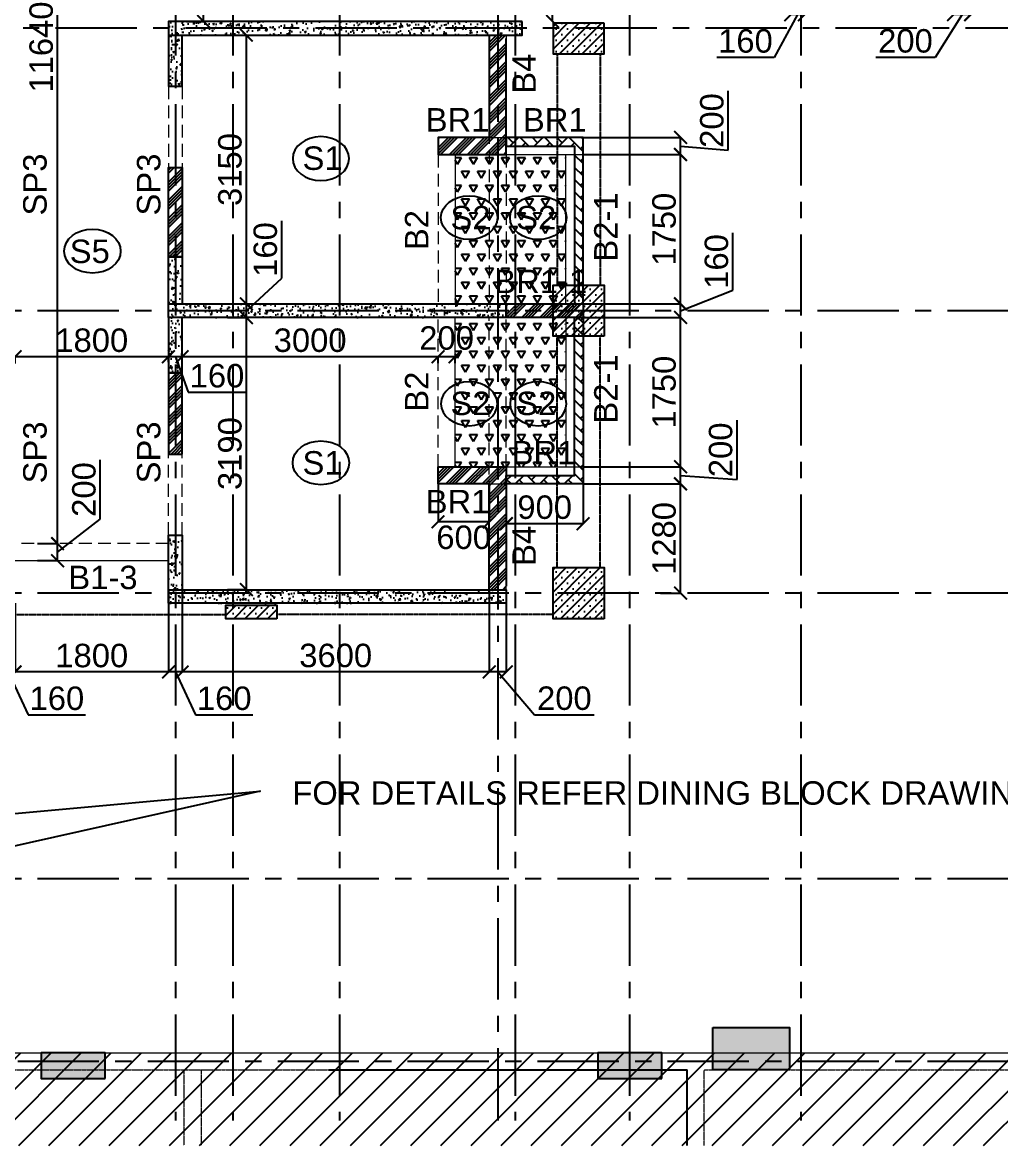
# Model space of a CAD drawing. Header units: inches. Extents: x -1898 to 127651, y -195120 to -109120.
# Drawn here: x 55273 to 66741, y -143846 to -130682 of the extents above; entities that cross this region are included whole.
import ezdxf

# ---------------------------------------------------------------- set-up
doc = ezdxf.new("R2010")
doc.units = ezdxf.units.IN
doc.header["$MEASUREMENT"] = 0
for name, pattern in [('CENTER', [50.8, 31.75, -6.35, 6.35, -6.35]), ('DASHED2', [9.525, 6.35, -3.175]), ('Hidden', [3, 2, -1])]:
    doc.linetypes.add(name, pattern=pattern)
for name, color, linetype in [('1', 8, 'Continuous'), ('160 R.C. WALL HAT', 8, 'Continuous'), ('160 R.C.WALL', 6, 'Continuous'), ('AR-Column', 40, 'Continuous'), ('AR-Hidden', 251, 'DASHED2'), ('BAL. PARAPET WALL', 4, 'Continuous'), ('BEAM', 3, 'Continuous'), ('BEAM TEXT', 4, 'Continuous'), ('DIM', 251, 'Continuous'), ('GRID', 8, 'CENTER'), ('JKEC COL', 6, 'Continuous'), ('JKEC COL HAT', 2, 'Continuous'), ('NON S.WALL HATCH', 8, 'Continuous'), ('NON STRUC R.C.WALL', 6, 'Continuous'), ('NON.STRUC.R.C.WALLS', 1, 'Continuous'), ('PARAPET WALL', 4, 'Continuous'), ('SPANRAL BEAM', 3, 'Continuous'), ('SUNKEN', 8, 'Continuous'), ('TEXT-1', 3, 'Continuous')]:
    doc.layers.add(name, color=color, linetype=linetype)
for name, color, linetype, lineweight in [('BEAMS', 3, 'Continuous', 0), ('SLAB CIR', 1, 'Continuous', 25), ('SLAB TXT', 3, 'Continuous', 0)]:
    doc.layers.add(name, color=color, linetype=linetype, lineweight=lineweight)
doc.styles.add('T200', font='sanss___.ttf', dxfattribs={"height": 275})
doc.styles.add('T300', font='sanss___.ttf', dxfattribs={"height": 350})
doc.dimstyles.new('T 200', dxfattribs={"dimtxt": 275, "dimasz": 150, "dimexe": 1, "dimexo": 0, "dimgap": 50, "dimtad": 1, "dimdec": 0, "dimrnd": 5, "dimdsep": 46, "dimtxsty": 'T200', "dimblk": 'ARCHTICK', "dimcen": 2.5, "dimdle": 1, "dimclrd": 5, "dimclre": 253, "dimclrt": 1, "dimadec": 0, "dimazin": 0, "dimtfac": 1, "dimtdec": 0, "dimtmove": 2, "dimatfit": 3, "dimfxl": 0, "dimarcsym": 0})
pattern_1 = [(45, (2346260.05, -240371.21), (-106.066017, 106.066017), []), (45, (2346295.4, -240371.21), (-106.066017, 106.066017), []), (45, (2346330.76, -240371.21), (-106.066017, 106.066017), []), (45, (2346366.12, -240371.21), (-106.066017, 106.066017), [])]
pattern_2 = [(60, (2301842.9, -345548.81), (-93.75, 162.379763), [93.75, -93.75]), (120, (2301842.9, -345548.81), (-187.5, 1e-07), [93.75, -93.75]), (0, (2301796.02, -345467.62), (93.75, 162.379763), [93.75, -93.75])]
pattern_3 = [(50, (2184721.52, 112605.64), (179.315046, -15.688034), [18.75, -206.25]), (355, (2184721.52, 112605.64), (-34.687833, 188.048033), [15, -165]), (100.451444, (2184736.47, 112604.33), (144.627212, 172.359998), [15.935048, -175.285528]), (46.1842, (2184721.52, 112655.64), (266.810333, -41.37982), [28.125, -309.375]), (96.635635, (2184743.76, 112652.2), (233.665486, 243.52965), [23.902586, -262.92844]), (351.184164, (2184721.52, 112655.64), (233.665486, 243.52965), [22.5, -247.5]), (21, (2184746.52, 112643.14), (149.226763, -100.654723), [18.75, -206.25]), (326, (2184746.52, 112643.14), (60.828833, 181.287511), [15, -165]), (71.451445, (2184758.96, 112634.75), (210.055594, 80.632788), [15.935047, -175.285528]), (37.5, (2184721.524, 112605.64), (3.0399638, 83.2234635), [0, -163, 0, -167.5, 0, -165.625]), (7.5, (2184721.52, 112605.64), (65.7673844, 98.602928), [0, -95.5, 0, -159.25, 0, -63.125]), (327.5, (2184665.774, 112605.64), (133.455609, -5.638718), [0, -62.5, 0, -195, 0, -258.75]), (317.5, (2184640.77, 112605.64), (145.7965423, 25.0262456), [0, -81.25, 0, -129.5, 0, -183.75])]
pattern_4 = [(45, (1605, -8980), (-66.29126, 66.29126), []), (45, (1671.29, -8980), (-66.29126, 66.29126), [0, -93.75])]

# ---------------------------------------------------------------- blocks, each defined once
blk = doc.blocks.new('A$C2EF61270')
at = {"layer": '1'}
h = blk.add_hatch(dxfattribs=at)
h.set_pattern_fill('ANSI31', color=256, scale=2000)
h.set_pattern_definition([(45, (0, -1085.52), (-176.7767, 176.7767), [])])
h.paths.add_polyline_path([(0, 0), (63301, 0), (63301, -1086), (0, -1086)])
at = {"layer": 'JKEC COL HAT', "linetype": 'Continuous', "ltscale": 100}
h = blk.add_hatch(color=256, dxfattribs=at)
h.dxf.hatch_style = 1
h.paths.add_polyline_path([(49900, 300), (50800, 300), (50800, -200), (49900, -200)])
h = blk.add_hatch(color=256, dxfattribs=at)
h.dxf.hatch_style = 1
h.paths.add_polyline_path([(42026, 0), (42026, -300), (42776, -300), (42776, 0)])
h = blk.add_hatch(color=256, dxfattribs=at)
h.dxf.hatch_style = 1
h.paths.add_polyline_path([(48551, 0), (48551, -300), (49301, -300), (49301, 0)])
at = {"layer": 'BEAM', "color": 4}
for p in [(45400, -200), (49600, -1086)]:
    blk.add_line(p, (49600, -200), dxfattribs=at)
at = {"layer": 'BEAMS', "color": 4, "linetype": 'Continuous', "ltscale": 0.01}
blk.add_line((9751, 0), (63001, 0), dxfattribs=at)
at = {"layer": 'BEAMS', "linetype": 'Hidden', "ltscale": 0.01}
for p, q in [((9751, -200), (45400, -200)), ((43700, -200), (43700, -1086)), ((43900, -200), (43900, -1086)), ((49800, -200), (54301, -200)), ((49800, -1086), (49800, -200))]:
    blk.add_line(p, q, dxfattribs=at)
at = {"layer": 'GRID', "ltscale": 30}
blk.add_line((64039, -100), (-2655, -100), dxfattribs=at)
at = {"layer": 'JKEC COL'}
for points in [[(49900, 300), (50800, 300), (50800, -200), (49900, -200)], [(42776, -300), (42776, 0), (42026, 0), (42026, -300)], [(49301, -300), (49301, 0), (48551, 0), (48551, -300)]]:
    blk.add_lwpolyline(points, close=True, dxfattribs=at)
blk = doc.blocks.new('_ARCHTICK')
at = {"color": 0, "linetype": 'ByBlock', "const_width": 0.15}
blk.add_lwpolyline([(-0.5, -0.5), (0.5, 0.5)], dxfattribs=at)
blk = doc.blocks.new('*D577')
at = {"layer": 'Defpoints', "color": 0}
for p in [(57676, -134140, 15), (57899, -134140), (57676, -137330, 15)]:
    blk.add_point(p, dxfattribs=at)
at = {"layer": 'DIM', "color": 253, "lineweight": -2}
for p, q in [((57676, -134140), (57900, -134140)), ((57676, -137330), (57900, -137330))]:
    blk.add_line(p, q, dxfattribs=at)
at = {"layer": 'DIM', "color": 5, "lineweight": -2}
blk.add_line((57899, -137331), (57899, -134139), dxfattribs=at)
at = {"layer": 'DIM', "color": 5, "lineweight": -2, "xscale": 150, "yscale": 150, "zscale": 150}
for p, rotation in [((57899, -134140), 90), ((57899, -137330), 270)]:
    blk.add_blockref('_ARCHTICK', p, dxfattribs=dict(at, rotation=rotation))
at = {"layer": 'DIM', "color": 1, "insert": (57707, -135735), "char_height": 275, "attachment_point": 5, "rotation": 90, "style": 'T200'}
blk.add_mtext('3190', dxfattribs=at)
blk = doc.blocks.new('*D578')
at = {"layer": 'Defpoints', "color": 0}
for p in [(57435, -133980, 15), (57899, -133980), (57676, -134140, 15)]:
    blk.add_point(p, dxfattribs=at)
at = {"layer": 'DIM', "color": 5, "lineweight": -2}
for p, q in [((58313, -133680), (58313, -133007)), ((57899, -134060), (58313, -133680)), ((57899, -134141), (57899, -133979))]:
    blk.add_line(p, q, dxfattribs=at)
at = {"layer": 'DIM', "color": 253, "lineweight": -2}
for p, q in [((57435, -133980), (57900, -133980)), ((57676, -134140), (57900, -134140))]:
    blk.add_line(p, q, dxfattribs=at)
at = {"layer": 'DIM', "color": 5, "lineweight": -2, "xscale": 150, "yscale": 150, "zscale": 150}
for p, rotation in [((57899, -133980), 90), ((57899, -134140), 270)]:
    blk.add_blockref('_ARCHTICK', p, dxfattribs=dict(at, rotation=rotation))
at = {"layer": 'DIM', "color": 1, "insert": (58122, -133343), "char_height": 275, "attachment_point": 5, "rotation": 90, "style": 'T200'}
blk.add_mtext('160', dxfattribs=at)
blk = doc.blocks.new('*D579')
at = {"layer": 'Defpoints', "color": 0}
for p in [(57481, -130830, 15), (57899, -130830), (57435, -133980, 15)]:
    blk.add_point(p, dxfattribs=at)
at = {"layer": 'DIM', "color": 253, "lineweight": -2}
for p, q in [((57481, -130830), (57900, -130830)), ((57435, -133980), (57900, -133980))]:
    blk.add_line(p, q, dxfattribs=at)
at = {"layer": 'DIM', "color": 5, "lineweight": -2}
blk.add_line((57899, -133981), (57899, -130829), dxfattribs=at)
at = {"layer": 'DIM', "color": 5, "lineweight": -2, "xscale": 150, "yscale": 150, "zscale": 150}
for p, rotation in [((57899, -130830), 90), ((57899, -133980), 270)]:
    blk.add_blockref('_ARCHTICK', p, dxfattribs=dict(at, rotation=rotation))
at = {"layer": 'DIM', "color": 1, "insert": (57707, -132405), "char_height": 275, "attachment_point": 5, "rotation": 90, "style": 'T200'}
blk.add_mtext('3150', dxfattribs=at)
blk = doc.blocks.new('*D563')
at = {"layer": 'Defpoints', "color": 0}
for p in [(57209, -129830, 15), (57397, -129830), (57197, -130670, 15)]:
    blk.add_point(p, dxfattribs=at)
at = {"layer": 'DIM', "color": 253, "lineweight": -2}
for p, q in [((57209, -129830), (57398, -129830)), ((57197, -130670), (57398, -130670))]:
    blk.add_line(p, q, dxfattribs=at)
at = {"layer": 'DIM', "color": 5, "lineweight": -2}
blk.add_line((57397, -130671), (57397, -129829), dxfattribs=at)
at = {"layer": 'DIM', "color": 5, "lineweight": -2, "xscale": 150, "yscale": 150, "zscale": 150}
for p, rotation in [((57397, -129830), 90), ((57397, -130670), 270)]:
    blk.add_blockref('_ARCHTICK', p, dxfattribs=dict(at, rotation=rotation))
at = {"layer": 'DIM', "color": 1, "insert": (57205, -130250), "char_height": 275, "attachment_point": 5, "rotation": 90, "style": 'T200'}
blk.add_mtext('840', dxfattribs=at)
blk = doc.blocks.new('*D379')
at = {"layer": 'Defpoints', "color": 0}
for p in [(60746, -137330, 15), (60946, -137490, 15), (60746, -138295)]:
    blk.add_point(p, dxfattribs=at)
at = {"layer": 'DIM', "color": 253, "lineweight": -2}
for p, q in [((60746, -137330), (60746, -138296)), ((60946, -137490), (60946, -138296))]:
    blk.add_line(p, q, dxfattribs=at)
at = {"layer": 'DIM', "color": 5, "lineweight": -2}
for p, q in [((60947, -138295), (60745, -138295)), ((60846, -138295), (61278, -138796)), ((61278, -138796), (61976, -138796))]:
    blk.add_line(p, q, dxfattribs=at)
at = {"layer": 'DIM', "color": 5, "lineweight": -2, "xscale": 150, "yscale": 150, "zscale": 150, "rotation": 180}
blk.add_blockref('_ARCHTICK', (60746, -138295), dxfattribs=at)
at = {"layer": 'DIM', "color": 5, "lineweight": -2, "xscale": 150, "yscale": 150, "zscale": 150}
blk.add_blockref('_ARCHTICK', (60946, -138295), dxfattribs=at)
at = {"layer": 'DIM', "color": 1, "insert": (61627, -138604), "char_height": 275, "attachment_point": 5, "style": 'T200'}
blk.add_mtext('200', dxfattribs=at)
blk = doc.blocks.new('*D364')
at = {"layer": 'Defpoints', "color": 0}
for p in [(57146, -137330, 15), (60746, -137330, 15), (57146, -138295)]:
    blk.add_point(p, dxfattribs=at)
at = {"layer": 'DIM', "color": 253, "lineweight": -2}
for p, q in [((57146, -137330), (57146, -138296)), ((60746, -137330), (60746, -138296))]:
    blk.add_line(p, q, dxfattribs=at)
at = {"layer": 'DIM', "color": 5, "lineweight": -2}
blk.add_line((60747, -138295), (57145, -138295), dxfattribs=at)
at = {"layer": 'DIM', "color": 5, "lineweight": -2, "xscale": 150, "yscale": 150, "zscale": 150, "rotation": 180}
blk.add_blockref('_ARCHTICK', (57146, -138295), dxfattribs=at)
at = {"layer": 'DIM', "color": 5, "lineweight": -2, "xscale": 150, "yscale": 150, "zscale": 150}
blk.add_blockref('_ARCHTICK', (60746, -138295), dxfattribs=at)
at = {"layer": 'DIM', "color": 1, "insert": (58946, -138103), "char_height": 275, "attachment_point": 5, "style": 'T200'}
blk.add_mtext('3600', dxfattribs=at)
blk = doc.blocks.new('*D365')
at = {"layer": 'Defpoints', "color": 0}
for p in [(56986, -137330, 15), (57146, -137330, 15), (56986, -138295)]:
    blk.add_point(p, dxfattribs=at)
at = {"layer": 'DIM', "color": 253, "lineweight": -2}
for p, q in [((56986, -137330), (56986, -138296)), ((57146, -137330), (57146, -138296))]:
    blk.add_line(p, q, dxfattribs=at)
at = {"layer": 'DIM', "color": 5, "lineweight": -2}
for p, q in [((57147, -138295), (56985, -138295)), ((57066, -138295), (57303, -138797)), ((57303, -138797), (57975, -138797))]:
    blk.add_line(p, q, dxfattribs=at)
at = {"layer": 'DIM', "color": 5, "lineweight": -2, "xscale": 150, "yscale": 150, "zscale": 150, "rotation": 180}
blk.add_blockref('_ARCHTICK', (56986, -138295), dxfattribs=at)
at = {"layer": 'DIM', "color": 5, "lineweight": -2, "xscale": 150, "yscale": 150, "zscale": 150}
blk.add_blockref('_ARCHTICK', (57146, -138295), dxfattribs=at)
at = {"layer": 'DIM', "color": 1, "insert": (57639, -138605), "char_height": 275, "attachment_point": 5, "style": 'T200'}
blk.add_mtext('160', dxfattribs=at)
blk = doc.blocks.new('*D366')
at = {"layer": 'Defpoints', "color": 0}
for p in [(56986, -137330, 15), (55186, -137490, 15), (55186, -138295)]:
    blk.add_point(p, dxfattribs=at)
at = {"layer": 'DIM', "color": 253, "lineweight": -2}
for p, q in [((56986, -137330), (56986, -138296)), ((55186, -137490), (55186, -138296))]:
    blk.add_line(p, q, dxfattribs=at)
at = {"layer": 'DIM', "color": 5, "lineweight": -2}
blk.add_line((56987, -138295), (55185, -138295), dxfattribs=at)
at = {"layer": 'DIM', "color": 5, "lineweight": -2, "xscale": 150, "yscale": 150, "zscale": 150, "rotation": 180}
blk.add_blockref('_ARCHTICK', (55186, -138295), dxfattribs=at)
at = {"layer": 'DIM', "color": 5, "lineweight": -2, "xscale": 150, "yscale": 150, "zscale": 150}
blk.add_blockref('_ARCHTICK', (56986, -138295), dxfattribs=at)
at = {"layer": 'DIM', "color": 1, "insert": (56086, -138104), "char_height": 275, "attachment_point": 5, "style": 'T200'}
blk.add_mtext('1800', dxfattribs=at)
blk = doc.blocks.new('*D367')
at = {"layer": 'Defpoints', "color": 0}
for p in [(55026, -137330, 15), (55186, -137490, 15), (55026, -138295)]:
    blk.add_point(p, dxfattribs=at)
at = {"layer": 'DIM', "color": 253, "lineweight": -2}
for p, q in [((55026, -137330), (55026, -138296)), ((55186, -137490), (55186, -138296))]:
    blk.add_line(p, q, dxfattribs=at)
at = {"layer": 'DIM', "color": 5, "lineweight": -2}
for p, q in [((55187, -138295), (55025, -138295)), ((55106, -138295), (55341, -138797)), ((55341, -138797), (56013, -138797))]:
    blk.add_line(p, q, dxfattribs=at)
at = {"layer": 'DIM', "color": 5, "lineweight": -2, "xscale": 150, "yscale": 150, "zscale": 150, "rotation": 180}
blk.add_blockref('_ARCHTICK', (55026, -138295), dxfattribs=at)
at = {"layer": 'DIM', "color": 5, "lineweight": -2, "xscale": 150, "yscale": 150, "zscale": 150}
blk.add_blockref('_ARCHTICK', (55186, -138295), dxfattribs=at)
at = {"layer": 'DIM', "color": 1, "insert": (55677, -138605), "char_height": 275, "attachment_point": 5, "style": 'T200'}
blk.add_mtext('160', dxfattribs=at)
blk = doc.blocks.new('*D370')
at = {"layer": 'Defpoints', "color": 0}
for p in [(60946, -136090, 15), (61846, -136090, 15), (60946, -136557)]:
    blk.add_point(p, dxfattribs=at)
at = {"layer": 'DIM', "color": 253, "lineweight": -2}
for p, q in [((60946, -136090), (60946, -136558)), ((61846, -136090), (61846, -136558))]:
    blk.add_line(p, q, dxfattribs=at)
at = {"layer": 'DIM', "color": 5, "lineweight": -2}
blk.add_line((61847, -136557), (60945, -136557), dxfattribs=at)
at = {"layer": 'DIM', "color": 5, "lineweight": -2, "xscale": 150, "yscale": 150, "zscale": 150, "rotation": 180}
blk.add_blockref('_ARCHTICK', (60946, -136557), dxfattribs=at)
at = {"layer": 'DIM', "color": 5, "lineweight": -2, "xscale": 150, "yscale": 150, "zscale": 150}
blk.add_blockref('_ARCHTICK', (61846, -136557), dxfattribs=at)
at = {"layer": 'DIM', "color": 1, "insert": (61396, -136365), "char_height": 275, "attachment_point": 5, "style": 'T200'}
blk.add_mtext('900', dxfattribs=at)
blk = doc.blocks.new('*D371')
at = {"layer": 'Defpoints', "color": 0}
for p in [(60146, -136090, 15), (60746, -136090, 15), (60146, -136536)]:
    blk.add_point(p, dxfattribs=at)
at = {"layer": 'DIM', "color": 253, "lineweight": -2}
for p, q in [((60146, -136090), (60146, -136537)), ((60746, -136090), (60746, -136537))]:
    blk.add_line(p, q, dxfattribs=at)
at = {"layer": 'DIM', "color": 5, "lineweight": -2}
blk.add_line((60747, -136536), (60145, -136536), dxfattribs=at)
at = {"layer": 'DIM', "color": 5, "lineweight": -2, "xscale": 150, "yscale": 150, "zscale": 150, "rotation": 180}
blk.add_blockref('_ARCHTICK', (60146, -136536), dxfattribs=at)
at = {"layer": 'DIM', "color": 5, "lineweight": -2, "xscale": 150, "yscale": 150, "zscale": 150}
blk.add_blockref('_ARCHTICK', (60746, -136536), dxfattribs=at)
at = {"layer": 'DIM', "color": 1, "insert": (60446, -136718), "char_height": 275, "attachment_point": 5, "style": 'T200'}
blk.add_mtext('600', dxfattribs=at)
blk = doc.blocks.new('*D382')
at = {"layer": 'Defpoints', "color": 0}
for p in [(60146, -134600), (60146, -134675, 15), (60346, -134675, 15)]:
    blk.add_point(p, dxfattribs=at)
at = {"layer": 'DIM', "color": 5, "lineweight": -2}
blk.add_line((60347, -134600), (60145, -134600), dxfattribs=at)
at = {"layer": 'DIM', "color": 253, "lineweight": -2}
for p, q in [((60146, -134675), (60146, -134599)), ((60346, -134675), (60346, -134599))]:
    blk.add_line(p, q, dxfattribs=at)
at = {"layer": 'DIM', "color": 5, "lineweight": -2, "xscale": 150, "yscale": 150, "zscale": 150, "rotation": 180}
blk.add_blockref('_ARCHTICK', (60146, -134600), dxfattribs=at)
at = {"layer": 'DIM', "color": 5, "lineweight": -2, "xscale": 150, "yscale": 150, "zscale": 150}
blk.add_blockref('_ARCHTICK', (60346, -134600), dxfattribs=at)
at = {"layer": 'DIM', "color": 1, "insert": (60246, -134382), "char_height": 275, "attachment_point": 5, "style": 'T200'}
blk.add_mtext('200', dxfattribs=at)
blk = doc.blocks.new('*D383')
at = {"layer": 'Defpoints', "color": 0}
for p in [(57146, -134600), (57146, -134665, 15), (60146, -134675, 15)]:
    blk.add_point(p, dxfattribs=at)
at = {"layer": 'DIM', "color": 5, "lineweight": -2}
blk.add_line((60147, -134600), (57145, -134600), dxfattribs=at)
at = {"layer": 'DIM', "color": 253, "lineweight": -2}
for p, q in [((57146, -134665), (57146, -134599)), ((60146, -134675), (60146, -134599))]:
    blk.add_line(p, q, dxfattribs=at)
at = {"layer": 'DIM', "color": 5, "lineweight": -2, "xscale": 150, "yscale": 150, "zscale": 150, "rotation": 180}
blk.add_blockref('_ARCHTICK', (57146, -134600), dxfattribs=at)
at = {"layer": 'DIM', "color": 5, "lineweight": -2, "xscale": 150, "yscale": 150, "zscale": 150}
blk.add_blockref('_ARCHTICK', (60146, -134600), dxfattribs=at)
at = {"layer": 'DIM', "color": 1, "insert": (58646, -134408), "char_height": 275, "attachment_point": 5, "style": 'T200'}
blk.add_mtext('3000', dxfattribs=at)
blk = doc.blocks.new('*D384')
at = {"layer": 'Defpoints', "color": 0}
for p in [(56986, -134600), (56986, -134665, 15), (57146, -134665, 15)]:
    blk.add_point(p, dxfattribs=at)
at = {"layer": 'DIM', "color": 5, "lineweight": -2}
for p, q in [((57147, -134600), (56985, -134600)), ((57066, -134600), (57218, -135016)), ((57218, -135016), (57891, -135016))]:
    blk.add_line(p, q, dxfattribs=at)
at = {"layer": 'DIM', "color": 253, "lineweight": -2}
for p, q in [((56986, -134665), (56986, -134599)), ((57146, -134665), (57146, -134599))]:
    blk.add_line(p, q, dxfattribs=at)
at = {"layer": 'DIM', "color": 5, "lineweight": -2, "xscale": 150, "yscale": 150, "zscale": 150, "rotation": 180}
blk.add_blockref('_ARCHTICK', (56986, -134600), dxfattribs=at)
at = {"layer": 'DIM', "color": 5, "lineweight": -2, "xscale": 150, "yscale": 150, "zscale": 150}
blk.add_blockref('_ARCHTICK', (57146, -134600), dxfattribs=at)
at = {"layer": 'DIM', "color": 1, "insert": (57554, -134824), "char_height": 275, "attachment_point": 5, "style": 'T200'}
blk.add_mtext('160', dxfattribs=at)
blk = doc.blocks.new('*D385')
at = {"layer": 'Defpoints', "color": 0}
for p in [(55186, -134600), (56986, -134665, 15), (55186, -134678, 15)]:
    blk.add_point(p, dxfattribs=at)
at = {"layer": 'DIM', "color": 5, "lineweight": -2}
blk.add_line((56987, -134600), (55185, -134600), dxfattribs=at)
at = {"layer": 'DIM', "color": 253, "lineweight": -2}
for p, q in [((55186, -134678), (55186, -134599)), ((56986, -134665), (56986, -134599))]:
    blk.add_line(p, q, dxfattribs=at)
at = {"layer": 'DIM', "color": 5, "lineweight": -2, "xscale": 150, "yscale": 150, "zscale": 150, "rotation": 180}
blk.add_blockref('_ARCHTICK', (55186, -134600), dxfattribs=at)
at = {"layer": 'DIM', "color": 5, "lineweight": -2, "xscale": 150, "yscale": 150, "zscale": 150}
blk.add_blockref('_ARCHTICK', (56986, -134600), dxfattribs=at)
at = {"layer": 'DIM', "color": 1, "insert": (56086, -134408), "char_height": 275, "attachment_point": 5, "style": 'T200'}
blk.add_mtext('1800', dxfattribs=at)
blk = doc.blocks.new('*D394')
at = {"layer": 'Defpoints', "color": 0}
for p in [(61846, -136090), (62989, -136090), (62754, -137370, 15)]:
    blk.add_point(p, dxfattribs=at)
at = {"layer": 'DIM', "color": 253, "lineweight": -2}
for p, q in [((61846, -136090), (62990, -136090)), ((62754, -137370), (62990, -137370))]:
    blk.add_line(p, q, dxfattribs=at)
at = {"layer": 'DIM', "color": 5, "lineweight": -2}
blk.add_line((62989, -137371), (62989, -136089), dxfattribs=at)
at = {"layer": 'DIM', "color": 5, "lineweight": -2, "xscale": 150, "yscale": 150, "zscale": 150}
for p, rotation in [((62989, -136090), 90), ((62989, -137370), 270)]:
    blk.add_blockref('_ARCHTICK', p, dxfattribs=dict(at, rotation=rotation))
at = {"layer": 'DIM', "color": 1, "insert": (62797, -136730), "char_height": 275, "attachment_point": 5, "rotation": 90, "style": 'T200'}
blk.add_mtext('1280', dxfattribs=at)
blk = doc.blocks.new('*D395')
at = {"layer": 'Defpoints', "color": 0}
for p in [(61846, -135890, 15), (62989, -135890), (61846, -136090)]:
    blk.add_point(p, dxfattribs=at)
at = {"layer": 'DIM', "color": 5, "lineweight": -2}
for p, q in [((63651, -136040), (63651, -135342)), ((62989, -136091), (62989, -135889)), ((62989, -135990), (63651, -136040))]:
    blk.add_line(p, q, dxfattribs=at)
at = {"layer": 'DIM', "color": 253, "lineweight": -2}
for p, q in [((61846, -135890), (62990, -135890)), ((61846, -136090), (62990, -136090))]:
    blk.add_line(p, q, dxfattribs=at)
at = {"layer": 'DIM', "color": 5, "lineweight": -2, "xscale": 150, "yscale": 150, "zscale": 150}
for p, rotation in [((62989, -135890), 90), ((62989, -136090), 270)]:
    blk.add_blockref('_ARCHTICK', p, dxfattribs=dict(at, rotation=rotation))
at = {"layer": 'DIM', "color": 1, "insert": (63460, -135691), "char_height": 275, "attachment_point": 5, "rotation": 90, "style": 'T200'}
blk.add_mtext('200', dxfattribs=at)
blk = doc.blocks.new('*D396')
at = {"layer": 'Defpoints', "color": 0}
for p in [(61846, -134140, 15), (62989, -134140), (61846, -135890, 15)]:
    blk.add_point(p, dxfattribs=at)
at = {"layer": 'DIM', "color": 253, "lineweight": -2}
for p, q in [((61846, -134140), (62990, -134140)), ((61846, -135890), (62990, -135890))]:
    blk.add_line(p, q, dxfattribs=at)
at = {"layer": 'DIM', "color": 5, "lineweight": -2}
blk.add_line((62989, -135891), (62989, -134139), dxfattribs=at)
at = {"layer": 'DIM', "color": 5, "lineweight": -2, "xscale": 150, "yscale": 150, "zscale": 150}
for p, rotation in [((62989, -134140), 90), ((62989, -135890), 270)]:
    blk.add_blockref('_ARCHTICK', p, dxfattribs=dict(at, rotation=rotation))
at = {"layer": 'DIM', "color": 1, "insert": (62797, -135015), "char_height": 275, "attachment_point": 5, "rotation": 90, "style": 'T200'}
blk.add_mtext('1750', dxfattribs=at)
blk = doc.blocks.new('*D397')
at = {"layer": 'Defpoints', "color": 0}
for p in [(61846, -133980, 15), (62989, -133980), (61846, -134140, 15)]:
    blk.add_point(p, dxfattribs=at)
at = {"layer": 'DIM', "color": 5, "lineweight": -2}
for p, q in [((63603, -133819), (63603, -133147)), ((62989, -134060), (63603, -133819)), ((62989, -134141), (62989, -133979))]:
    blk.add_line(p, q, dxfattribs=at)
at = {"layer": 'DIM', "color": 253, "lineweight": -2}
for p, q in [((61846, -133980), (62990, -133980)), ((61846, -134140), (62990, -134140))]:
    blk.add_line(p, q, dxfattribs=at)
at = {"layer": 'DIM', "color": 5, "lineweight": -2, "xscale": 150, "yscale": 150, "zscale": 150}
for p, rotation in [((62989, -133980), 90), ((62989, -134140), 270)]:
    blk.add_blockref('_ARCHTICK', p, dxfattribs=dict(at, rotation=rotation))
at = {"layer": 'DIM', "color": 1, "insert": (63411, -133483), "char_height": 275, "attachment_point": 5, "rotation": 90, "style": 'T200'}
blk.add_mtext('160', dxfattribs=at)
blk = doc.blocks.new('*D398')
at = {"layer": 'Defpoints', "color": 0}
for p in [(61846, -132230, 15), (62989, -132230), (61846, -133980, 15)]:
    blk.add_point(p, dxfattribs=at)
at = {"layer": 'DIM', "color": 253, "lineweight": -2}
for p, q in [((61846, -132230), (62990, -132230)), ((61846, -133980), (62990, -133980))]:
    blk.add_line(p, q, dxfattribs=at)
at = {"layer": 'DIM', "color": 5, "lineweight": -2}
blk.add_line((62989, -133981), (62989, -132229), dxfattribs=at)
at = {"layer": 'DIM', "color": 5, "lineweight": -2, "xscale": 150, "yscale": 150, "zscale": 150}
for p, rotation in [((62989, -132230), 90), ((62989, -133980), 270)]:
    blk.add_blockref('_ARCHTICK', p, dxfattribs=dict(at, rotation=rotation))
at = {"layer": 'DIM', "color": 1, "insert": (62797, -133105), "char_height": 275, "attachment_point": 5, "rotation": 90, "style": 'T200'}
blk.add_mtext('1750', dxfattribs=at)
blk = doc.blocks.new('*D399')
at = {"layer": 'Defpoints', "color": 0}
for p in [(61846, -132030, 15), (62989, -132030), (61846, -132230, 15)]:
    blk.add_point(p, dxfattribs=at)
at = {"layer": 'DIM', "color": 5, "lineweight": -2}
for p, q in [((63549, -132180), (63549, -131482)), ((62989, -132231), (62989, -132029)), ((62989, -132130), (63549, -132180))]:
    blk.add_line(p, q, dxfattribs=at)
at = {"layer": 'DIM', "color": 253, "lineweight": -2}
for p, q in [((61846, -132030), (62990, -132030)), ((61846, -132230), (62990, -132230))]:
    blk.add_line(p, q, dxfattribs=at)
at = {"layer": 'DIM', "color": 5, "lineweight": -2, "xscale": 150, "yscale": 150, "zscale": 150}
for p, rotation in [((62989, -132030), 90), ((62989, -132230), 270)]:
    blk.add_blockref('_ARCHTICK', p, dxfattribs=dict(at, rotation=rotation))
at = {"layer": 'DIM', "color": 1, "insert": (63357, -131831), "char_height": 275, "attachment_point": 5, "rotation": 90, "style": 'T200'}
blk.add_mtext('200', dxfattribs=at)
blk = doc.blocks.new('*D407')
at = {"layer": 'Defpoints', "color": 0}
for p in [(61489, -130510, 15), (61489, -130510), (61489, -130670, 15)]:
    blk.add_point(p, dxfattribs=at)
at = {"layer": 'DIM', "color": 5, "lineweight": -2}
for p, q in [((61932, -130028), (61932, -129355)), ((61489, -130590), (61932, -130028)), ((61489, -130671), (61489, -130509))]:
    blk.add_line(p, q, dxfattribs=at)
at = {"layer": 'DIM', "color": 253, "lineweight": -2}
for p, q in [((61489, -130510), (61488, -130510)), ((61489, -130670), (61490, -130670))]:
    blk.add_line(p, q, dxfattribs=at)
at = {"layer": 'DIM', "color": 5, "lineweight": -2, "xscale": 150, "yscale": 150, "zscale": 150}
for p, rotation in [((61489, -130510), 90), ((61489, -130670), 270)]:
    blk.add_blockref('_ARCHTICK', p, dxfattribs=dict(at, rotation=rotation))
at = {"layer": 'DIM', "color": 1, "insert": (61740, -129691), "char_height": 275, "attachment_point": 5, "rotation": 90, "style": 'T200'}
blk.add_mtext('160', dxfattribs=at)
blk = doc.blocks.new('*D426')
at = {"layer": 'Defpoints', "color": 0}
for p in [(66191, -129810, 15), (66391, -129810, 15), (66191, -130590)]:
    blk.add_point(p, dxfattribs=at)
at = {"layer": 'DIM', "color": 253, "lineweight": -2}
for p, q in [((66191, -129810), (66191, -130591)), ((66391, -129810), (66391, -130591))]:
    blk.add_line(p, q, dxfattribs=at)
at = {"layer": 'DIM', "color": 5, "lineweight": -2}
for p, q in [((66291, -130590), (65975, -131091)), ((66392, -130590), (66190, -130590)), ((65975, -131091), (65277, -131091))]:
    blk.add_line(p, q, dxfattribs=at)
at = {"layer": 'DIM', "color": 5, "lineweight": -2, "xscale": 150, "yscale": 150, "zscale": 150, "rotation": 180}
blk.add_blockref('_ARCHTICK', (66191, -130590), dxfattribs=at)
at = {"layer": 'DIM', "color": 5, "lineweight": -2, "xscale": 150, "yscale": 150, "zscale": 150}
blk.add_blockref('_ARCHTICK', (66391, -130590), dxfattribs=at)
at = {"layer": 'DIM', "color": 1, "insert": (65626, -130899), "char_height": 275, "attachment_point": 5, "style": 'T200'}
blk.add_mtext('200', dxfattribs=at)
blk = doc.blocks.new('*D428')
at = {"layer": 'Defpoints', "color": 0}
for p in [(64281, -129810, 15), (64441, -129810, 15), (64281, -130590)]:
    blk.add_point(p, dxfattribs=at)
at = {"layer": 'DIM', "color": 253, "lineweight": -2}
for p, q in [((64281, -129810), (64281, -130591)), ((64441, -129810), (64441, -130591))]:
    blk.add_line(p, q, dxfattribs=at)
at = {"layer": 'DIM', "color": 5, "lineweight": -2}
for p, q in [((64361, -130590), (64086, -131092)), ((64442, -130590), (64280, -130590)), ((64086, -131092), (63414, -131092))]:
    blk.add_line(p, q, dxfattribs=at)
at = {"layer": 'DIM', "color": 5, "lineweight": -2, "xscale": 150, "yscale": 150, "zscale": 150, "rotation": 180}
blk.add_blockref('_ARCHTICK', (64281, -130590), dxfattribs=at)
at = {"layer": 'DIM', "color": 5, "lineweight": -2, "xscale": 150, "yscale": 150, "zscale": 150}
blk.add_blockref('_ARCHTICK', (64441, -130590), dxfattribs=at)
at = {"layer": 'DIM', "color": 1, "insert": (63750, -130900), "char_height": 275, "attachment_point": 5, "style": 'T200'}
blk.add_mtext('160', dxfattribs=at)
blk = doc.blocks.new('*D440')
at = {"layer": 'Defpoints', "color": 0}
for p in [(55449, -136790, 15), (55685, -136790), (55449, -136990, 15)]:
    blk.add_point(p, dxfattribs=at)
at = {"layer": 'DIM', "color": 5, "lineweight": -2}
for p, q in [((56186, -136505), (56186, -135807)), ((55685, -136890), (56186, -136505)), ((55685, -136991), (55685, -136789))]:
    blk.add_line(p, q, dxfattribs=at)
at = {"layer": 'DIM', "color": 253, "lineweight": -2}
for p, q in [((55449, -136790), (55686, -136790)), ((55449, -136990), (55686, -136990))]:
    blk.add_line(p, q, dxfattribs=at)
at = {"layer": 'DIM', "color": 5, "lineweight": -2, "xscale": 150, "yscale": 150, "zscale": 150}
for p, rotation in [((55685, -136790), 90), ((55685, -136990), 270)]:
    blk.add_blockref('_ARCHTICK', p, dxfattribs=dict(at, rotation=rotation))
at = {"layer": 'DIM', "color": 1, "insert": (55995, -136156), "char_height": 275, "attachment_point": 5, "rotation": 90, "style": 'T200'}
blk.add_mtext('200', dxfattribs=at)
blk = doc.blocks.new('*D441')
at = {"layer": 'Defpoints', "color": 0}
for p in [(55504, -125150, 15), (55685, -125150), (55449, -136790, 15)]:
    blk.add_point(p, dxfattribs=at)
at = {"layer": 'DIM', "color": 253, "lineweight": -2}
for p, q in [((55504, -125150), (55686, -125150)), ((55449, -136790), (55686, -136790))]:
    blk.add_line(p, q, dxfattribs=at)
at = {"layer": 'DIM', "color": 5, "lineweight": -2}
blk.add_line((55685, -136791), (55685, -125149), dxfattribs=at)
at = {"layer": 'DIM', "color": 5, "lineweight": -2, "xscale": 150, "yscale": 150, "zscale": 150}
for p, rotation in [((55685, -125150), 90), ((55685, -136790), 270)]:
    blk.add_blockref('_ARCHTICK', p, dxfattribs=dict(at, rotation=rotation))
at = {"layer": 'DIM', "color": 1, "insert": (55494, -130970), "char_height": 275, "attachment_point": 5, "rotation": 90, "style": 'T200'}
blk.add_mtext('11640', dxfattribs=at)
blk = doc.blocks.new('A$C02A55DAE')
at = {"layer": 'NON S.WALL HATCH'}
h = blk.add_hatch(dxfattribs=at)
h.set_pattern_fill('SACNCR', color=256, scale=1000)
h.set_pattern_definition(pattern_4)
h.paths.add_polyline_path([(56932, -11500), (56332, -11500), (56332, -11860), (56932, -11860)])
h = blk.add_hatch(dxfattribs=at)
h.set_pattern_fill('SACNCR', color=256, scale=1000)
h.set_pattern_definition(pattern_4)
h.paths.add_polyline_path([(56932, -15170), (56332, -15170), (56332, -14570), (56932, -14570)])
h = blk.add_hatch(dxfattribs=at)
h.set_pattern_fill('SACNCR', color=256, scale=1000)
h.set_pattern_definition(pattern_4)
h.paths.add_polyline_path([(56932, -18480), (56332, -18480), (56332, -17880), (56932, -17880)])
h = blk.add_hatch(dxfattribs=at)
h.set_pattern_fill('SACNCR', color=256, scale=1000)
h.set_pattern_definition([(45, (-132245.64, 75915.45), (-66.29126, 66.29126), []), (45, (-132179.35, 75915.45), (-66.29126, 66.29126), [0, -93.75])])
h.paths.add_polyline_path([(53094, -18480), (52494, -18480), (52494, -18320), (53094, -18320)])
at = {"layer": 'AR-Column', "color": 4, "elevation": -29}
for points in [[(56932, -11500), (56332, -11500), (56332, -11860), (56932, -11860)], [(56932, -15170), (56332, -15170), (56332, -14570), (56932, -14570)], [(56932, -18480), (56332, -18480), (56332, -17880), (56932, -17880)], [(53094, -18480), (52494, -18480), (52494, -18320), (53094, -18320)]]:
    blk.add_lwpolyline(points, close=True, dxfattribs=at)
at = {"layer": 'AR-Hidden', "ltscale": 0.009}
for p, q in [((56379, -11860, -29), (56379, -14570, -29)), ((56884, -11860, -29), (56884, -14570, -29)), ((56379, -17880, -29), (56379, -15170, -29)), ((56884, -17880, -29), (56884, -15170, -29)), ((49257, -18430, -29), (52494, -18430, -29)), ((56332, -18430, -29), (53094, -18430, -29))]:
    blk.add_line(p, q, dxfattribs=at)

msp = doc.modelspace()

# ---------------------------------------------------------------- hatches: boundary and pattern name
at = {"layer": '160 R.C. WALL HAT'}
h = msp.add_hatch(dxfattribs=at)
h.set_pattern_fill('AR-CONC', color=256, scale=25)
h.set_pattern_definition(pattern_3)
h.paths.add_polyline_path([(61131, -130670.2), (56986, -130670.2), (56986, -130830.2), (61131, -130830.2)])
h = msp.add_hatch(dxfattribs=at)
h.set_pattern_fill('AR-CONC', color=256, scale=25)
h.set_pattern_definition(pattern_3)
h.paths.add_polyline_path([(56986, -130830.2), (57146, -130830.2), (57146, -131430.2), (56986, -131430.2)])
h = msp.add_hatch(dxfattribs=at)
h.set_pattern_fill('AR-CONC', color=256, scale=25)
h.set_pattern_definition(pattern_3)
h.paths.add_polyline_path([(57146, -133450.2), (56986, -133450.2), (56986, -133980.2), (57146, -133980.2)])
h = msp.add_hatch(dxfattribs=at)
h.set_pattern_fill('AR-CONC', color=256, scale=25)
h.set_pattern_definition(pattern_3)
h.paths.add_polyline_path([(56986, -134140.2), (56986, -133980.2), (60946, -133980.2), (60946, -134140.2)])
h = msp.add_hatch(dxfattribs=at)
h.set_pattern_fill('AR-CONC', color=256, scale=25)
h.set_pattern_definition(pattern_3)
h.paths.add_polyline_path([(57146, -134790.2), (56986, -134790.2), (56986, -134140.2), (57146, -134140.2)])
h = msp.add_hatch(dxfattribs=at)
h.set_pattern_fill('AR-CONC', color=256, scale=25)
h.set_pattern_definition(pattern_3)
h.paths.add_polyline_path([(56986, -136690.2), (57146, -136690.2), (57146, -137330.2), (56986, -137330.2)])
h = msp.add_hatch(dxfattribs=at)
h.set_pattern_fill('AR-CONC', color=256, scale=25)
h.set_pattern_definition(pattern_3)
h.paths.add_polyline_path([(56986, -137490.2), (56986, -137330.2), (60946, -137330.2), (60946, -137490.2)])
at = {"layer": 'BAL. PARAPET WALL'}
h = msp.add_hatch(dxfattribs=at)
h.set_pattern_fill('AR-HBONE', color=256, style=0)
h.set_pattern_definition([(45, (-2097180.89, 362541.15), (1e-14, 143.684098), [304.8, -101.6]), (135, (-2097109.05, 362613), (1e-14, 143.684098), [304.8, -101.6])])
h.paths.add_polyline_path([(61746, -133980.2), (61846, -133980.2), (61846, -132030.2), (60946, -132030.2), (60946, -132130.2), (61746, -132130.2)])
h = msp.add_hatch(dxfattribs=at)
h.set_pattern_fill('AR-HBONE', color=256, style=0)
h.set_pattern_definition([(45, (-2097180.89, 362541.15), (1e-14, 143.684098), [304.8, -101.6]), (135, (-2097109.05, 362613), (1e-14, 143.684098), [304.8, -101.6])])
h.paths.add_polyline_path([(61746, -134140.2), (61846, -134140.2), (61846, -136090.2), (60946, -136090.2), (60946, -135990.2), (61746, -135990.2)])
at = {"layer": 'NON STRUC R.C.WALL'}
h = msp.add_hatch(dxfattribs=at)
h.set_pattern_fill('ANSI34', color=1, scale=200)
h.set_pattern_definition(pattern_1)
h.paths.add_polyline_path([(60746, -130830.2), (60946, -130830.2), (60946, -132230.2), (60146, -132230.2), (60146, -132030.2), (60746, -132030.2)])
h = msp.add_hatch(dxfattribs=at)
h.set_pattern_fill('ANSI34', color=1, scale=200)
h.set_pattern_definition(pattern_1)
h.paths.add_polyline_path([(57146, -132380.2), (57146, -133430.2), (56986, -133430.2), (56986, -132380.2)])
h = msp.add_hatch(dxfattribs=at)
h.set_pattern_fill('ANSI34', color=1, scale=200)
h.set_pattern_definition(pattern_1)
h.paths.add_polyline_path([(60946, -134140.2), (60946, -133980.2), (61846, -133980.2), (61846, -134140.2)])
h = msp.add_hatch(dxfattribs=at)
h.set_pattern_fill('ANSI34', color=1, scale=200)
h.set_pattern_definition(pattern_1)
h.paths.add_polyline_path([(57146, -135740.2), (57146, -134790.2), (56986, -134790.2), (56986, -135740.2)])
h = msp.add_hatch(dxfattribs=at)
h.set_pattern_fill('ANSI34', color=1, scale=200)
h.set_pattern_definition(pattern_1)
h.paths.add_polyline_path([(60746, -137330.2), (60946, -137330.2), (60946, -135890.2), (60146, -135890.2), (60146, -136090.2), (60746, -136090.2)])
at = {"layer": 'SUNKEN'}
h = msp.add_hatch(dxfattribs=at)
h.set_pattern_fill('TRIANG', color=256, scale=500)
h.set_pattern_definition(pattern_2)
h.paths.add_polyline_path([(61646, -132230.2), (60346, -132230.2), (60346, -133980.2), (61646, -133980.2)])
h = msp.add_hatch(dxfattribs=at)
h.set_pattern_fill('TRIANG', color=256, scale=500)
h.set_pattern_definition(pattern_2)
h.paths.add_polyline_path([(61646, -135890.2), (60346, -135890.2), (60346, -134140.2), (61646, -134140.2)])

# ---------------------------------------------------------------- linework, layer by layer
at = {"layer": '160 R.C.WALL', "elevation": 14.7}
for points in [[(61131, -130670.2), (56986, -130670.2), (56986, -130830.2), (61131, -130830.2)], [(56986, -134140.2), (56986, -133980.2), (60946, -133980.2), (60946, -134140.2)], [(56986, -137490.2), (56986, -137330.2), (60946, -137330.2), (60946, -137490.2)]]:
    msp.add_lwpolyline(points, close=True, dxfattribs=at)
for points in [[(56986, -130830.2), (56986, -131430.2), (57146, -131430.2), (57146, -130830.2)], [(56986, -133980.2), (56986, -133430.2), (57146, -133430.2), (57146, -133980.2)], [(56986, -134140.2), (56986, -134790.2), (57146, -134790.2), (57146, -134140.2)], [(56986, -137330.2), (56986, -136690.2), (57146, -136690.2), (57146, -137330.2)]]:
    msp.add_lwpolyline(points, dxfattribs=at)
at = {"layer": 'BAL. PARAPET WALL', "elevation": 14.7}
for points in [[(61746, -133980.2), (61846, -133980.2), (61846, -132030.2), (60946, -132030.2), (60946, -132130.2), (61746, -132130.2), (61746, -133980.2)], [(61746, -134140.2), (61846, -134140.2), (61846, -136090.2), (60946, -136090.2), (60946, -135990.2), (61746, -135990.2), (61746, -134140.2)]]:
    msp.add_lwpolyline(points, dxfattribs=at)
at = {"layer": 'BEAMS', "linetype": 'Hidden', "ltscale": 75}
for p, q in [((60746, -130830.2, 14.7), (60746, -133980.2, 14.7)), ((56986, -131430.2, 14.7), (56986, -133430.2, 14.7)), ((57146, -131430.2, 14.7), (57146, -133430.2, 14.7)), ((60146, -132230.2, 14.7), (60146, -133980.2, 14.7)), ((60946, -132230.2, 14.7), (60946, -133980.2, 14.7)), ((60146, -135890.2, 14.7), (60146, -134140.2, 14.7)), ((60746, -137330.2, 14.7), (60746, -134140.2, 14.7)), ((60946, -135890.2, 14.7), (60946, -134140.2, 14.7)), ((56986, -136690.2, 14.7), (56986, -134790.2, 14.7)), ((57146, -136690.2, 14.7), (57146, -134790.2, 14.7)), ((56986, -136790.2, 14.7), (55186, -136790.2, 14.7))]:
    msp.add_line(p, q, dxfattribs=at)
at = {"layer": 'BEAMS', "color": 4, "linetype": 'Continuous', "ltscale": 0.01}
for p, q in [((60946, -130830.2, 14.7), (60946, -132230.2, 14.7)), ((60146, -132030.2, 14.7), (61846, -132030.2, 14.7)), ((61846, -133980.2, 14.7), (61846, -132030.2, 14.7)), ((60146, -132230.2, 14.7), (61846, -132230.2, 14.7)), ((60346, -132230.2, 14.7), (60346, -133980.2, 14.7)), ((61646, -133980.2, 14.7), (61646, -132230.2, 14.7)), ((60346, -135890.2, 14.7), (60346, -134140.2, 14.7)), ((61646, -134140.2, 14.7), (61646, -135890.2, 14.7)), ((61846, -134140.2, 14.7), (61846, -136090.2, 14.7)), ((60146, -135890.2, 14.7), (61846, -135890.2, 14.7)), ((60946, -137330.2, 14.7), (60946, -135890.2, 14.7)), ((60146, -136090.2, 14.7), (61846, -136090.2, 14.7)), ((56986, -136990.2, 14.7), (55186, -136990.2, 14.7))]:
    msp.add_line(p, q, dxfattribs=at)
at = {"layer": 'DIM', "color": 2, "elevation": 14.7}
msp.add_lwpolyline([(55055.6, -139964.8), (58061.5, -139691.4), (55055.6, -140364.8)], dxfattribs=at)
at = {"layer": 'GRID', "ltscale": 30}
for p, q in [((57066, -111829.1, 14.7), (57066, -143550.6, 14.7)), ((57741, -111829.1, 14.7), (57741, -143550.6, 14.7)), ((58990.8, -111829.1, 14.7), (58990.8, -143550.6, 14.7)), ((61051, -111829.1, 14.7), (61051, -143550.6, 14.7)), ((62391, -111829.1, 14.7), (62391, -143550.6, 14.7)), ((64401, -111829.1, 14.7), (64401, -143550.6, 14.7)), ((60846, -112225.3, 14.7), (60846, -143550.6, 14.7)), ((87093.8, -130750.2, 14.7), (739.5, -130750.2, 14.7)), ((86883.8, -134060.2, 14.7), (739.5, -134060.2, 14.7)), ((86883.8, -137370.2, 14.7), (739.5, -137370.2, 14.7)), ((86883.8, -140720.2, 14.7), (739.5, -140720.2, 14.7))]:
    msp.add_line(p, q, dxfattribs=at)
at = {"layer": 'NON.STRUC.R.C.WALLS', "elevation": 14.7}
for points in [[(60746, -130830.2), (60746, -132030.2), (60146, -132030.2), (60146, -132230.2), (60946, -132230.2), (60946, -130870.2)], [(60746, -137330.2), (60746, -136090.2), (60146, -136090.2), (60146, -135890.2), (60946, -135890.2), (60946, -137290.2)]]:
    msp.add_lwpolyline(points, dxfattribs=at)
for points in [[(57146, -132380.2), (57146, -133430.2), (56986, -133430.2), (56986, -132380.2)], [(60946, -134140.2), (60946, -133980.2), (61846, -133980.2), (61846, -134140.2)], [(57146, -135740.2), (57146, -134790.2), (56986, -134790.2), (56986, -135740.2)]]:
    msp.add_lwpolyline(points, close=True, dxfattribs=at)
at = {"layer": 'PARAPET WALL'}
for p, q in [((60146, -132030.2, 14.7), (60146, -132230.2, 14.7)), ((60146, -136090.2, 14.7), (60146, -135890.2, 14.7))]:
    msp.add_line(p, q, dxfattribs=at)
at = {"layer": 'SLAB CIR', "extrusion": (0, 0, -1)}
for centre in [(58773.2, -132277, -0.7), (60510.4, -135150.8, -0.7), (61320.9, -135150.8, -0.7)]:
    msp.add_ellipse(centre, major_axis=(-331, 0), ratio=0.77685, dxfattribs=at)
at = {"layer": 'SLAB CIR'}
for centre in [(60510.4, -132969.6, -0.7), (61320.9, -132969.6, -0.7), (56093.4, -133362.2), (58773.2, -135843.4, -0.7)]:
    msp.add_ellipse(centre, major_axis=(-331, 0), ratio=0.77685, dxfattribs=at)

# ---------------------------------------------------------------- block references
at = {"layer": '160 R.C.WALL'}
msp.add_blockref('A$C2EF61270', (13467.2, -142760.2, 14.7), dxfattribs=at)
at = {"layer": 'DIM', "color": 1}
msp.add_blockref('A$C02A55DAE', (5162.4, -119190.2, 29.5), dxfattribs=at)

# ---------------------------------------------------------------- texts
at = {"layer": 'BEAM TEXT', "style": 'T300'}
for s, p in [('B4', (61292.2, -131517.1)), ('B2-1', (62251, -133484.8)), ('B2', (60032.8, -133350.6)), ('B2-1', (62251, -135383.6)), ('B2', (60032.8, -135244)), ('B4', (61292.2, -137051.9))]:
    msp.add_text(s, height=275, rotation=90, dxfattribs=at).set_placement(p)
for s, p in [('BR1', (60001.5, -131960)), ('BR1', (61141, -131960)), ('BR1-1', (60805.6, -133854.7)), ('BR1', (61008.2, -135861.3)), ('BR1', (60001.5, -136435.4)), ('B1-3', (55811.6, -137324.1))]:
    msp.add_text(s, height=275, dxfattribs=at).set_placement(p)
at = {"layer": 'SLAB TXT', "style": 'T300'}
for s, p in [('S1', (58557, -132409.8)), ('S2', (60291.5, -133107.6)), ('S2', (61062, -133107.6)), ('S5', (55827.7, -133502)), ('S2', (60291.5, -135283.7)), ('S2', (61062, -135283.7)), ('S1', (58557, -135981.4))]:
    msp.add_text(s, height=275, dxfattribs=at).set_placement(p)
at = {"layer": 'SPANRAL BEAM', "style": 'T300'}
for p in [(55556.9, -132944.4), (56890.5, -132944.4), (55556.9, -136084.4), (56890.5, -136084.4)]:
    msp.add_text('SP3', height=275, rotation=90, dxfattribs=at).set_placement(p)
at = {"layer": 'TEXT-1', "style": 'T300'}
msp.add_text('FOR DETAILS REFER DINING BLOCK DRAWING', height=275, dxfattribs=at).set_placement((58436.9, -139850.8))

# ---------------------------------------------------------------- dimensions: what is measured, and where the dimension line sits
at = {"layer": 'DIM'}
for base, p1, p2, angle, picture, middle in [((55685.5, -125150.2), (55449.4, -136790.2, 14.7), (55503.8, -125150.2, 14.7), 90, '*D441', (55493.6, -130970.2)), ((57396.7, -129830.1), (57196.9, -130670.2, 14.7), (57209.2, -129830.1, 14.7), 90, '*D563', (57205, -130250.2)), ((57899, -130830.2), (57435.3, -133980.2, 14.7), (57481.5, -130830.2, 14.7), 90, '*D579', (57707.2, -132405.2)), ((62989, -132230.2), (61846, -133980.2, 14.7), (61846, -132230.2, 14.7), 90, '*D398', (62797.3, -133105.2)), ((57899, -134140.2), (57676.4, -137330.2, 14.7), (57676.4, -134140.2, 14.7), 90, '*D577', (57707.2, -135735.2)), ((62989, -134140.2), (61846, -135890.2, 14.7), (61846, -134140.2, 14.7), 90, '*D396', (62797.3, -135015.2)), ((55186, -134599.7), (56986, -134664.6, 14.7), (55186, -134678, 14.7), 180, '*D385', (56086, -134408)), ((57146, -134599.7), (60146, -134675.4, 14.7), (57146, -134664.6, 14.7), 180, '*D383', (58646, -134407.8)), ((60146, -134599.7), (60346, -134675.4, 14.7), (60146, -134675.4, 14.7), 180, '*D382', (60246, -134382)), ((60946, -136557.1), (61846, -136090.2, 14.7), (60946, -136090.2, 14.7), 180, '*D370', (61396, -136365.4)), ((62989, -136090.2), (62754.4, -137370.2, 14.7), (61846, -136090.2), 90, '*D394', (62797.3, -136730.2)), ((55186, -138295.2), (56986, -137330.2, 14.7), (55186, -137490.2, 14.7), 180, '*D366', (56086, -138103.5)), ((57146, -138295.2), (60746, -137330.2, 14.7), (57146, -137330.2, 14.7), 180, '*D364', (58946, -138103.4))]:
    dim = msp.add_linear_dim(base=base, p1=p1, p2=p2, angle=angle, dimstyle='T 200', dxfattribs=at)
    dim.commit()
    dim.dimension.update_dxf_attribs({"geometry": picture, "text_midpoint": middle})
for base, p1, p2, angle, picture, middle in [((61488.9, -130510.2), (61488.9, -130670.2, 14.7), (61488.9, -130510.2, 14.7), 90, '*D407', (61931.5, -129977.6)), ((64281, -130590.2), (64441, -129810.2, 14.7), (64281, -129810.2, 14.7), 180, '*D428', (64036.1, -131091.7)), ((66191, -130590.2), (66391, -129810.2, 14.7), (66191, -129810.2, 14.7), 180, '*D426', (65925.4, -131091.1)), ((62989, -132030.2), (61846, -132230.2, 14.7), (61846, -132030.2, 14.7), 90, '*D399', (63548.8, -132130.2)), ((57899, -133980.2), (57676.4, -134140.2, 14.7), (57435.3, -133980.2, 14.7), 90, '*D578', (58313.4, -133629.5)), ((62989, -133980.2), (61846, -134140.2, 14.7), (61846, -133980.2, 14.7), 90, '*D397', (63603.2, -133769.3)), ((56986, -134599.7), (57146, -134664.6, 14.7), (56986, -134664.6, 14.7), 180, '*D384', (57268.3, -135015.6)), ((62989, -135890.2), (61846, -136090.2), (61846, -135890.2, 14.7), 90, '*D395', (63651.3, -135990.2)), ((55685.5, -136790.2), (55449.4, -136990.2, 14.7), (55449.4, -136790.2, 14.7), 90, '*D440', (56186.4, -136454.9)), ((55026, -138295.2), (55186, -137490.2, 14.7), (55026, -137330.2, 14.7), 180, '*D367', (55391, -138796.7)), ((56986, -138295.2), (57146, -137330.2, 14.7), (56986, -137330.2, 14.7), 180, '*D365', (57353, -138796.7)), ((60746, -138295.2), (60946, -137490.2, 14.7), (60746, -137330.2, 14.7), 180, '*D379', (61327.5, -138796.1))]:
    dim = msp.add_linear_dim(base=base, p1=p1, p2=p2, angle=angle, dimstyle='T 200', override={"dimtmove": 1}, dxfattribs=at)
    dim.commit()
    dim.dimension.update_dxf_attribs({"geometry": picture, "text_midpoint": middle, "dimtype": 160})
dim = msp.add_linear_dim(base=(60146, -136535.9), p1=(60746, -136090.2, 14.7), p2=(60146, -136090.2, 14.7), angle=180, dimstyle='T 200', dxfattribs=at)
dim.commit()
dim.dimension.update_dxf_attribs({"geometry": '*D371', "text_midpoint": (60446, -136717.8), "dimtype": 160})

doc.saveas('drawing.dxf')
